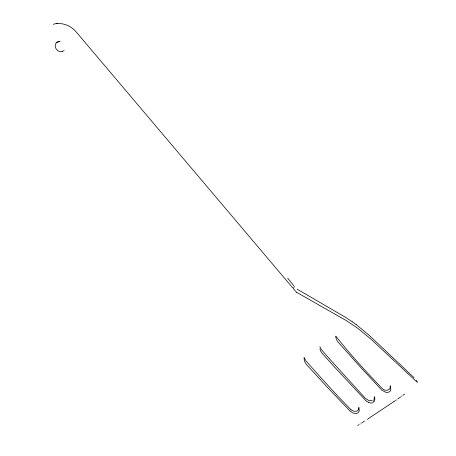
<?xml version="1.0" encoding="UTF-8"?>
<svg xmlns="http://www.w3.org/2000/svg" width="456" height="456" viewBox="0 0 456 456"><rect width="100%" height="100%" fill="white"/><g stroke="black" fill="none" stroke-linecap="round" stroke-linejoin="round"><path stroke-width="0.68" d="M294.348 286.419L293.356 288.654L296.577 292.296M374.484 401.542L374.843 398.789M373.909 399.61L374.433 396.931M56.453 42.568C52.919 46.335 57.473 53.181 62.312 51.289M404.626 394.092L403.68 394.776M403.372 394.999L403.07 395.221M401.588 396.281L402.169 395.865M400.664 396.942L397.717 398.989M396.384 399.906L395.449 400.545M394.862 400.944L394.44 401.229M394.201 401.388L368.06 418.847M367.165 419.434L367.468 419.235M364.481 421.173L361.54 423.06M360.251 423.863L359.938 424.057M358.992 424.644L357.681 425.448M62.233 51.317L64.136 50.627M372.803 402.836L370.774 403.03L368.613 402.46M56.698 42.311L59.833 41.325M56.761 42.254L59.901 41.268M372.199 400.761L368.676 400.482L365.307 398.253L328.907 358.205L321.514 349.752L319.873 346.714M56.966 23.393L57.331 23.307L53.215 24.276M57.12 23.592C64.433 23.011 71.74 26.499 76.351 32.119L292.746 287.896M368.613 402.46L366.647 401.297L364.686 399.399L333.005 365.393L321.765 352.841L320.494 350.749L319.941 348.737M297.141 289.161L345.842 317.513L352.186 321.719M352.209 321.736L356.164 324.575M351.017 409.858L353.907 411.221L356.706 411.232L358.536 409.824L358.878 407.43L359.299 410.753L358.239 412.771L355.88 413.586L352.881 412.959L350.179 411.135L328.44 388.449L306.238 364.258L304.46 361.203L304.038 357.658M351.012 409.858L337.822 396.133L317.427 373.823L305.97 360.913L304.215 357.709M296.582 292.302L346.417 320.659L357.407 328.046L370.124 338.398L417.388 382.436L416.584 380.133M356.17 324.581L369.046 335.194L414.236 377.853M287.673 278.097L293.75 285.661M335.85 336.146C350.379 354.648 366.578 372.33 382.972 389.23C385.616 391.493 391.265 390.262 390.216 386.05M390.154 385.776L390.803 389.612L390.273 390.986L389.185 391.955L387.572 392.416L385.668 392.263L381.906 390.216L360.593 367.274L337.97 341.983L336.351 339.384L335.707 336.494M374.399 396.726L374.86 398.875M373.15 400.345L373.658 402.414"/></g></svg>
